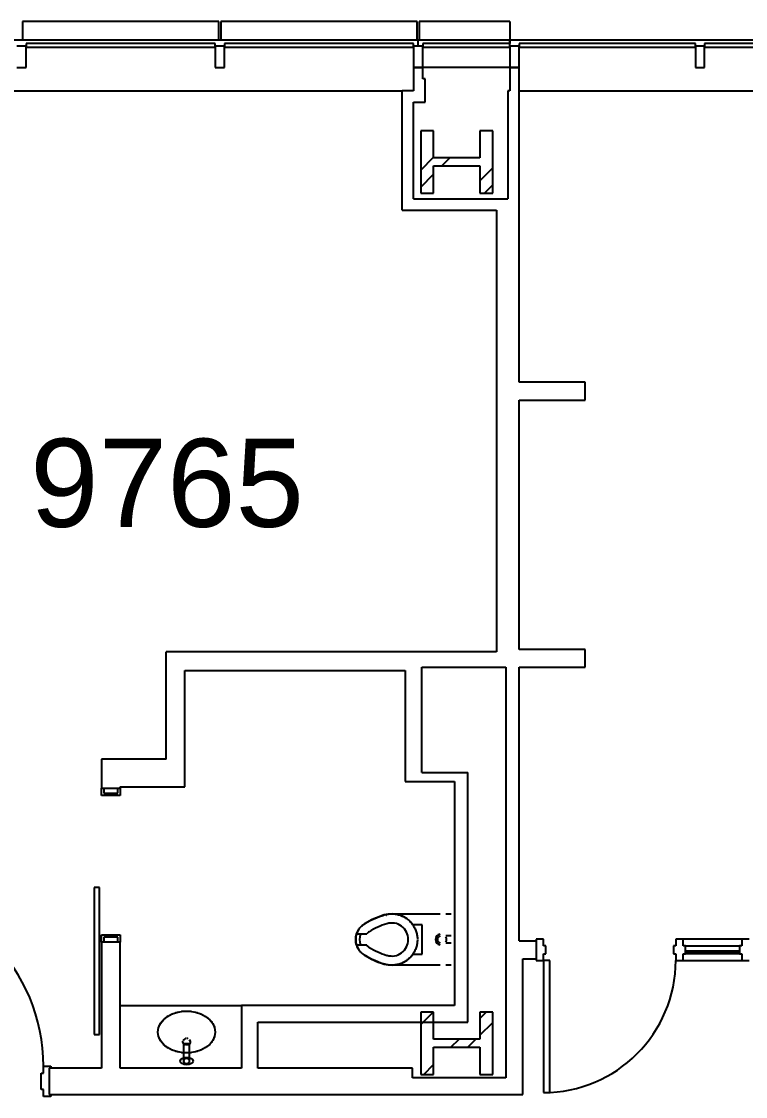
# Model space of a CAD drawing. Header units: inches. Extents: x -59 to 5673, y -29 to 4299.
# Drawn here: x 1903.3 to 2100.5, y 3964.6 to 4257.3 of the extents above; entities that cross this region are included whole.
import ezdxf

# ---------------------------------------------------------------- set-up
doc = ezdxf.new("R2010")
doc.units = ezdxf.units.IN
doc.header["$LTSCALE"] = 96
doc.header["$MEASUREMENT"] = 0
for name, color, linetype in [('A-ANNO-ROOM', 4, 'Continuous'), ('A-COLS', 5, 'Continuous'), ('A-DOOR', 2, 'Continuous'), ('A-FLOR-CASE', 3, 'Continuous'), ('A-FLOR-PFIX', 2, 'Continuous'), ('A-GLAZ', 2, 'Continuous'), ('A-WALL-FULL', 6, 'Continuous')]:
    doc.layers.add(name, color=color, linetype=linetype)
doc.styles.add('ARIAL', font='arial.ttf')

msp = doc.modelspace()

# ---------------------------------------------------------------- linework, layer by layer
at = {"layer": 'A-COLS'}
for p, q in [((2015.53, 4227.58), (2012.03, 4227.58)), ((2012.03, 4227.58), (2012.03, 4210.58)), ((2015.53, 4220.17), (2015.53, 4227.58)), ((2031.63, 4227.58), (2028.13, 4227.58)), ((2028.13, 4227.58), (2028.13, 4220.17)), ((2031.63, 4210.58), (2031.63, 4227.58)), ((2012.03, 4216.84), (2015.53, 4220.34)), ((2028.13, 4220.17), (2015.53, 4220.17)), ((2017.77, 4217.98), (2019.96, 4220.17)), ((2012.03, 4212.24), (2015.53, 4215.74)), ((2015.53, 4210.58), (2015.53, 4217.98)), ((2015.53, 4217.98), (2028.13, 4217.98)), ((2028.13, 4217.98), (2028.13, 4210.58)), ((2028.13, 4213.94), (2031.63, 4217.44)), ((2029.38, 4210.58), (2031.63, 4212.83)), ((2012.03, 4210.58), (2015.53, 4210.58)), ((2028.13, 4210.58), (2031.63, 4210.58)), ((2012.03, 3984.15), (2015.45, 3987.58)), ((2015.53, 3987.58), (2012.03, 3987.58)), ((2012.03, 3987.58), (2012.03, 3970.58)), ((2015.53, 3980.17), (2015.53, 3987.58)), ((2028.13, 3985.85), (2029.85, 3987.58)), ((2031.63, 3987.58), (2028.13, 3987.58)), ((2028.13, 3987.58), (2028.13, 3980.17)), ((2031.63, 3970.58), (2031.63, 3987.58)), ((2028.13, 3981.25), (2031.63, 3984.75)), ((2028.13, 3980.17), (2015.53, 3980.17)), ((2020.26, 3977.98), (2022.45, 3980.17)), ((2024.86, 3977.98), (2027.06, 3980.17)), ((2015.53, 3970.58), (2015.53, 3977.98)), ((2015.53, 3977.98), (2028.13, 3977.98)), ((2028.13, 3977.98), (2028.13, 3970.58)), ((2012.85, 3970.58), (2015.53, 3973.25)), ((2012.03, 3970.58), (2015.53, 3970.58)), ((2028.13, 3970.58), (2031.63, 3970.58))]:
    msp.add_line(p, q, dxfattribs=at)
at = {"layer": 'A-DOOR'}
for p, q in [((1925.08, 4048.58), (1925.7, 4048.58)), ((1925.08, 4046.58), (1925.08, 4048.58)), ((1930.2, 4046.58), (1925.08, 4046.58)), ((1925.7, 4048.58), (1925.7, 4047.2)), ((1925.7, 4047.2), (1929.58, 4047.2)), ((1929.58, 4048.58), (1930.2, 4048.58)), ((1929.58, 4047.2), (1929.58, 4048.58)), ((1930.2, 4048.58), (1930.2, 4046.58)), ((1924.58, 4021.45), (1923.08, 4021.45)), ((1923.08, 4021.45), (1923.08, 3981.45)), ((1924.58, 3981.45), (1924.58, 4021.45)), ((1925.08, 4008.58), (1930.2, 4008.58)), ((1925.08, 4006.58), (1925.08, 4008.58)), ((1925.7, 4007.95), (1925.7, 4006.58)), ((1929.58, 4007.95), (1925.7, 4007.95)), ((1929.58, 4006.58), (1929.58, 4007.95)), ((1930.2, 4008.58), (1930.2, 4006.58)), ((1925.7, 4006.58), (1925.08, 4006.58)), ((1930.2, 4006.58), (1929.58, 4006.58)), ((2043.45, 4007.39), (2043.45, 4001.64)), ((2045.45, 4007.39), (2043.45, 4007.39)), ((2045.45, 4005.64), (2045.45, 4007.39)), ((2046.08, 4005.64), (2045.45, 4005.64)), ((2046.08, 4003.39), (2046.08, 4005.64)), ((2081.45, 4005.64), (2080.83, 4005.64)), ((2080.83, 4005.64), (2080.83, 4003.39)), ((2083.45, 4007.39), (2081.45, 4007.39)), ((2081.45, 4007.39), (2081.45, 4005.64)), ((2083.45, 4005.64), (2083.45, 4007.39)), ((2099.45, 4007.39), (2083.45, 4007.39)), ((2084.08, 4005.64), (2083.45, 4005.64)), ((2084.08, 4003.39), (2084.08, 4005.64)), ((2084.08, 4005.64), (2098.83, 4005.64)), ((2099.45, 4005.64), (2098.83, 4005.64)), ((2098.83, 4005.64), (2098.83, 4003.39)), ((2101.45, 4007.39), (2099.45, 4007.39)), ((2099.45, 4007.39), (2099.45, 4005.64)), ((2045.45, 4001.64), (2045.45, 4003.39)), ((2045.45, 4003.39), (2046.08, 4003.39)), ((2080.83, 4003.39), (2081.45, 4003.39)), ((2081.45, 4003.39), (2081.45, 4001.64)), ((2083.45, 4001.64), (2083.45, 4003.39)), ((2083.45, 4003.39), (2084.08, 4003.39)), ((2098.83, 4004.14), (2084.08, 4004.14)), ((2084.08, 4003.89), (2098.83, 4003.89)), ((2098.83, 4003.39), (2084.08, 4003.39)), ((2098.83, 4003.39), (2099.45, 4003.39)), ((2099.45, 4003.39), (2099.45, 4001.64)), ((2043.45, 4001.64), (2045.45, 4001.64)), ((2047.2, 4001.64), (2045.45, 4001.64)), ((2045.45, 4001.64), (2045.45, 3965.64)), ((2047.2, 3965.64), (2047.2, 4001.64)), ((2081.45, 4001.64), (2083.45, 4001.64)), ((2083.45, 4001.64), (2099.45, 4001.64)), ((2099.45, 4001.64), (2101.45, 4001.64)), ((1923.08, 3981.45), (1924.58, 3981.45)), ((1909.33, 3972.83), (1911.33, 3972.83)), ((1909.33, 3970.89), (1909.33, 3972.83)), ((1911.33, 3972.83), (1911.33, 3972.33)), ((1908.7, 3970.89), (1909.33, 3970.89)), ((1908.7, 3966.51), (1908.7, 3970.89)), ((1910.83, 3972.33), (1910.83, 3965.08)), ((1911.33, 3972.33), (1910.83, 3972.33)), ((1909.33, 3966.51), (1908.7, 3966.51)), ((1909.33, 3964.58), (1909.33, 3966.51)), ((1911.33, 3964.58), (1909.33, 3964.58)), ((1910.83, 3965.08), (1911.33, 3965.08)), ((1911.33, 3965.08), (1911.33, 3964.58)), ((2045.45, 3965.64), (2047.2, 3965.64))]:
    msp.add_line(p, q, dxfattribs=at)
for centre, radius, start, end in [((1861.33, 3972.83), 48, 0, 90), ((1861.33, 3972.83), 48, 0, 90), ((2045.45, 4001.64), 36, 270, 0)]:
    msp.add_arc(centre, radius, start, end, dxfattribs=at)
at = {"layer": 'A-FLOR-CASE'}
msp.add_line((1930.2, 3989.33), (1963.2, 3989.33), dxfattribs=at)
at = {"layer": 'A-FLOR-PFIX'}
for p, q in [((2000.82, 4013.59), (2001.69, 4013.9)), ((2001.69, 4013.9), (2002.07, 4014.02)), ((2002.07, 4014.02), (2002.34, 4014.1)), ((2002.34, 4014.1), (2002.62, 4014.16)), ((2002.62, 4014.16), (2002.89, 4014.22)), ((2002.89, 4014.22), (2003.17, 4014.26)), ((2003.17, 4014.26), (2003.45, 4014.29)), ((2003.45, 4014.29), (2003.72, 4014.31)), ((2003.72, 4014.31), (2004, 4014.33)), ((2004, 4014.33), (2004.28, 4014.32)), ((2004.13, 4014.33), (2017.33, 4014.33)), ((2004.28, 4014.32), (2004.56, 4014.31)), ((2004.56, 4014.31), (2004.84, 4014.29)), ((2004.84, 4014.29), (2005.12, 4014.26)), ((2005.12, 4014.26), (2005.4, 4014.21)), ((2005.4, 4014.21), (2005.67, 4014.15)), ((2005.67, 4014.15), (2005.94, 4014.09)), ((2005.94, 4014.09), (2006.21, 4014.01)), ((2006.21, 4014.01), (2006.48, 4013.92)), ((2006.48, 4013.92), (2006.74, 4013.82)), ((2006.74, 4013.82), (2007, 4013.71)), ((2007, 4013.71), (2007.25, 4013.59)), ((2018.83, 4014.33), (2020.33, 4014.33)), ((1995.57, 4010.62), (1995.7, 4010.77)), ((1995.7, 4010.77), (1995.84, 4010.91)), ((1995.84, 4010.91), (1995.99, 4011.05)), ((1995.99, 4011.05), (1996.14, 4011.18)), ((1996.14, 4011.18), (1996.3, 4011.3)), ((1996.3, 4011.3), (1996.46, 4011.42)), ((1996.46, 4011.42), (1996.63, 4011.53)), ((1996.63, 4011.53), (1996.69, 4011.58)), ((1996.69, 4011.58), (1997.48, 4012.04)), ((1997.48, 4012.04), (1998.29, 4012.48)), ((1998.29, 4012.48), (1999.12, 4012.89)), ((1999.12, 4012.89), (1999.96, 4013.26)), ((1999.96, 4013.26), (2000.82, 4013.59)), ((2007.25, 4013.59), (2007.5, 4013.46)), ((2007.5, 4013.46), (2007.74, 4013.32)), ((2007.74, 4013.32), (2007.98, 4013.17)), ((2007.98, 4013.17), (2008.21, 4013.01)), ((2008.21, 4013.01), (2008.43, 4012.84)), ((2008.43, 4012.84), (2008.65, 4012.67)), ((2008.65, 4012.67), (2008.86, 4012.48)), ((2008.86, 4012.48), (2009.06, 4012.29)), ((2009.06, 4012.29), (2009.26, 4012.09)), ((2009.26, 4012.09), (2009.44, 4011.88)), ((2009.44, 4011.88), (2009.62, 4011.66)), ((2009.62, 4011.66), (2009.79, 4011.44)), ((2009.79, 4011.44), (2009.95, 4011.21)), ((2012.38, 4011.33), (2009.87, 4011.33)), ((2009.95, 4011.21), (2010.1, 4010.97)), ((2010.1, 4010.97), (2010.24, 4010.73)), ((2010.24, 4010.73), (2010.37, 4010.48)), ((2012.38, 4003.33), (2012.38, 4011.33)), ((1994.34, 4007.73), (1994.36, 4007.93)), ((1994.36, 4007.93), (1994.39, 4008.12)), ((1994.39, 4008.12), (1994.43, 4008.32)), ((1994.43, 4008.32), (1994.47, 4008.51)), ((1994.47, 4008.51), (1994.52, 4008.71)), ((1994.52, 4008.71), (1994.58, 4008.9)), ((1994.56, 4008.83), (1997.33, 4008.83)), ((1994.58, 4008.9), (1994.65, 4009.09)), ((1994.65, 4009.09), (1994.72, 4009.27)), ((1994.72, 4009.27), (1994.8, 4009.46)), ((1994.8, 4009.46), (1994.89, 4009.64)), ((1994.89, 4009.64), (1994.99, 4009.81)), ((1994.99, 4009.81), (1995.09, 4009.98)), ((1995.09, 4009.98), (1995.2, 4010.15)), ((1995.2, 4010.15), (1995.32, 4010.31)), ((1995.32, 4010.31), (1995.44, 4010.47)), ((1995.44, 4010.47), (1995.57, 4010.62)), ((2010.37, 4010.48), (2010.49, 4010.23)), ((2010.49, 4010.23), (2010.61, 4009.98)), ((2010.61, 4009.98), (2010.71, 4009.71)), ((2010.71, 4009.71), (2010.8, 4009.45)), ((2010.8, 4009.45), (2010.88, 4009.18)), ((2010.88, 4009.18), (2010.94, 4008.91)), ((2010.94, 4008.91), (2011, 4008.64)), ((2011, 4008.64), (2011.05, 4008.36)), ((2011.05, 4008.36), (2011.08, 4008.08)), ((2011.08, 4008.08), (2011.11, 4007.8)), ((2011.11, 4007.8), (2011.12, 4007.52)), ((2020.33, 4008.33), (2018.82, 4008.33)), ((1994.33, 4007.53), (1994.34, 4007.73)), ((1994.33, 4007.33), (1994.33, 4007.53)), ((1994.33, 4007.25), (1994.33, 4007.33)), ((1994.34, 4007.05), (1994.33, 4007.25)), ((1994.35, 4006.85), (1994.34, 4007.05)), ((1994.37, 4006.65), (1994.35, 4006.85)), ((1994.4, 4006.45), (1994.37, 4006.65)), ((1994.44, 4006.26), (1994.4, 4006.45)), ((1994.49, 4006.06), (1994.44, 4006.26)), ((1994.54, 4005.87), (1994.49, 4006.06)), ((1994.61, 4005.68), (1994.54, 4005.87)), ((1997.33, 4005.83), (1994.56, 4005.83)), ((1994.68, 4005.49), (1994.61, 4005.68)), ((1994.75, 4005.31), (1994.68, 4005.49)), ((1994.84, 4005.13), (1994.75, 4005.31)), ((1994.93, 4004.95), (1994.84, 4005.13)), ((1995.03, 4004.77), (1994.93, 4004.95)), ((2010.68, 4004.86), (2010.57, 4004.6)), ((2010.77, 4005.12), (2010.68, 4004.86)), ((2010.85, 4005.39), (2010.77, 4005.12)), ((2010.93, 4005.66), (2010.85, 4005.39)), ((2010.99, 4005.94), (2010.93, 4005.66)), ((2011.04, 4006.21), (2010.99, 4005.94)), ((2011.08, 4006.49), (2011.04, 4006.21)), ((2011.1, 4006.77), (2011.08, 4006.49)), ((2011.12, 4007.05), (2011.1, 4006.77)), ((2011.12, 4007.52), (2011.12, 4007.38)), ((2011.12, 4007.25), (2011.12, 4007.05)), ((2020.33, 4006.33), (2018.82, 4006.33)), ((1995.13, 4004.6), (1995.03, 4004.77)), ((1995.25, 4004.44), (1995.13, 4004.6)), ((1995.36, 4004.28), (1995.25, 4004.44)), ((1995.49, 4004.12), (1995.36, 4004.28)), ((1995.62, 4003.97), (1995.49, 4004.12)), ((1995.76, 4003.83), (1995.62, 4003.97)), ((1995.9, 4003.69), (1995.76, 4003.83)), ((1996.05, 4003.55), (1995.9, 4003.69)), ((1996.2, 4003.42), (1996.05, 4003.55)), ((1996.36, 4003.3), (1996.2, 4003.42)), ((1996.53, 4003.19), (1996.36, 4003.3)), ((1996.69, 4003.08), (1996.53, 4003.19)), ((1997.04, 4002.87), (1996.69, 4003.08)), ((1997.84, 4002.41), (1997.04, 4002.87)), ((1998.66, 4001.99), (1997.84, 4002.41)), ((1999.49, 4001.6), (1998.66, 4001.99)), ((2008.59, 4001.93), (2008.37, 4001.76)), ((2008.8, 4002.11), (2008.59, 4001.93)), ((2009, 4002.3), (2008.8, 4002.11)), ((2009.2, 4002.5), (2009, 4002.3)), ((2009.39, 4002.71), (2009.2, 4002.5)), ((2009.57, 4002.92), (2009.39, 4002.71)), ((2009.74, 4003.15), (2009.57, 4002.92)), ((2009.9, 4003.37), (2009.74, 4003.15)), ((2009.87, 4003.33), (2012.38, 4003.33)), ((2010.06, 4003.61), (2009.9, 4003.37)), ((2010.2, 4003.85), (2010.06, 4003.61)), ((2010.33, 4004.09), (2010.2, 4003.85)), ((2010.46, 4004.34), (2010.33, 4004.09)), ((2010.57, 4004.6), (2010.46, 4004.34)), ((2000.34, 4001.24), (1999.49, 4001.6)), ((2001.2, 4000.92), (2000.34, 4001.24)), ((2002.07, 4000.63), (2001.2, 4000.92)), ((2002.26, 4000.58), (2002.07, 4000.63)), ((2002.54, 4000.51), (2002.26, 4000.58)), ((2002.81, 4000.45), (2002.54, 4000.51)), ((2003.09, 4000.4), (2002.81, 4000.45)), ((2003.36, 4000.37), (2003.09, 4000.4)), ((2003.64, 4000.34), (2003.36, 4000.37)), ((2003.92, 4000.33), (2003.64, 4000.34)), ((2004.2, 4000.33), (2003.92, 4000.33)), ((2017.33, 4000.33), (2004.13, 4000.33)), ((2004.48, 4000.34), (2004.2, 4000.33)), ((2004.76, 4000.36), (2004.48, 4000.34)), ((2005.04, 4000.39), (2004.76, 4000.36)), ((2005.32, 4000.43), (2005.04, 4000.39)), ((2005.59, 4000.48), (2005.32, 4000.43)), ((2005.86, 4000.55), (2005.59, 4000.48)), ((2006.13, 4000.62), (2005.86, 4000.55)), ((2006.4, 4000.71), (2006.13, 4000.62)), ((2006.66, 4000.8), (2006.4, 4000.71)), ((2006.92, 4000.91), (2006.66, 4000.8)), ((2007.18, 4001.03), (2006.92, 4000.91)), ((2007.43, 4001.15), (2007.18, 4001.03)), ((2007.67, 4001.29), (2007.43, 4001.15)), ((2007.91, 4001.44), (2007.67, 4001.29)), ((2008.14, 4001.59), (2007.91, 4001.44)), ((2008.37, 4001.76), (2008.14, 4001.59)), ((2020.33, 4000.33), (2018.83, 4000.33)), ((1944.38, 3987.09), (1945.86, 3987.58)), ((1945.86, 3987.58), (1947.45, 3987.83)), ((1947.45, 3987.83), (1949.08, 3987.83)), ((1949.08, 3987.83), (1950.67, 3987.58)), ((1950.67, 3987.58), (1952.16, 3987.09)), ((1940.66, 3983.33), (1941.16, 3984.47)), ((1941.16, 3984.47), (1941.97, 3985.5)), ((1941.97, 3985.5), (1943.06, 3986.39)), ((1943.06, 3986.39), (1944.38, 3987.09)), ((1952.16, 3987.09), (1953.47, 3986.39)), ((1953.47, 3986.39), (1954.56, 3985.5)), ((1954.56, 3985.5), (1955.38, 3984.47)), ((1955.38, 3984.47), (1955.88, 3983.33)), ((1940.49, 3982.14), (1940.66, 3983.33)), ((1940.66, 3980.95), (1940.49, 3982.14)), ((1940.64, 3983.26), (1940.71, 3983.51)), ((1955.82, 3983.51), (1955.9, 3983.26)), ((1955.88, 3983.33), (1956.05, 3982.14)), ((1956.05, 3982.14), (1955.88, 3980.95)), ((1941.16, 3979.81), (1940.66, 3980.95)), ((1941.97, 3978.78), (1941.16, 3979.81)), ((1943.06, 3977.89), (1941.97, 3978.78)), ((1947.27, 3979.45), (1947.29, 3979.6)), ((1947.43, 3979.04), (1947.27, 3979.45)), ((1947.95, 3978.69), (1947.43, 3979.04)), ((1947.52, 3978.99), (1949.02, 3978.99)), ((1947.52, 3974.24), (1947.52, 3978.99)), ((1948.87, 3978.68), (1947.95, 3978.69)), ((1949.05, 3978.82), (1948.87, 3978.68)), ((1948.94, 3980.13), (1949.23, 3979.64)), ((1949.02, 3978.99), (1949.02, 3974.24)), ((1949.23, 3979.16), (1949.05, 3978.82)), ((1949.23, 3979.64), (1949.23, 3979.16)), ((1954.56, 3978.78), (1953.47, 3977.89)), ((1955.38, 3979.81), (1954.56, 3978.78)), ((1955.88, 3980.95), (1955.38, 3979.81)), ((1944.38, 3977.19), (1943.06, 3977.89)), ((1945.86, 3976.7), (1944.38, 3977.19)), ((1947.45, 3976.45), (1945.86, 3976.7)), ((1949.08, 3976.45), (1947.45, 3976.45)), ((1950.67, 3976.7), (1949.08, 3976.45)), ((1952.16, 3977.19), (1950.67, 3976.7)), ((1953.47, 3977.89), (1952.16, 3977.19))]:
    msp.add_line(p, q, dxfattribs=at)
msp.add_circle((1948.27, 3974.24), 0.75, dxfattribs=at)
for centre, radius, start, end in [((2008.81, 3992.03), 23, 107.0353, 121.8005), ((2004.13, 4007.33), 7, 34.8499, 107.0353), ((2002.62, 4013.33), 0.5, 70, 90), ((1999.33, 4007.33), 5, 121.8005, 238.1995), ((2008.81, 3992.03), 20.5, 107.0353, 121.8005), ((2004.13, 4007.33), 4.5, 0, 107.0353), ((1999.33, 4007.33), 4, 157.7775, 202.2225), ((1999.33, 4007.33), 2.5, 121.8005, 143.1301), ((2017.55, 4007.33), 1.5, 99.1062, 261.1732), ((2017.55, 4007.33), 0.996, 103.423, 256.4842), ((2017.55, 4007.33), 1.5, 332.1161, 27.8839), ((1999.33, 4007.33), 2.5, 216.8699, 238.1995), ((2008.81, 4022.62), 20.5, 238.1995, 252.9647), ((2004.13, 4007.33), 4.5, 252.9647, 0), ((2008.81, 4022.62), 23, 238.1995, 252.9647), ((2004.13, 4007.33), 7, 252.9647, 325.1501), ((1948.27, 3979.39), 1, 91.4853, 162), ((1948.27, 3979.39), 1, 62.4389, 80.9999)]:
    msp.add_arc(centre, radius, start, end, dxfattribs=at)
msp.add_ellipse((1948.31, 3974.24), major_axis=(1.75, 0), ratio=0.571429, dxfattribs=at)
for points, knots in [([(1945.25, 3987.41), (1945.32, 3987.43), (1945.64, 3987.53), (1945.96, 3987.6), (1946.22, 3987.65)], [4.3201203, 4.3201203, 4.3201203, 4.3201203, 4.3498975, 4.4498221, 4.4498221, 4.4498221, 4.4498221]), ([(1946.92, 3987.77), (1947.05, 3987.79), (1947.38, 3987.82), (1947.7, 3987.84), (1947.89, 3987.85)], [4.541704, 4.541704, 4.541704, 4.541704, 4.5915585, 4.6652167, 4.6652167, 4.6652167, 4.6652167]), ([(1948.64, 3987.85), (1948.83, 3987.84), (1949.16, 3987.82), (1949.48, 3987.79), (1949.61, 3987.77)], [4.7595613, 4.7595613, 4.7595613, 4.7595613, 4.8332195, 4.883074, 4.883074, 4.883074, 4.883074]), ([(1950.32, 3987.65), (1950.57, 3987.6), (1950.9, 3987.53), (1951.21, 3987.43), (1951.28, 3987.41)], [4.9749558, 4.9749558, 4.9749558, 4.9749558, 5.0748804, 5.1046577, 5.1046577, 5.1046577, 5.1046577]), ([(1940.67, 3983.38), (1940.68, 3983.41), (1940.81, 3983.8), (1940.99, 3984.19), (1941.2, 3984.53)], [3.3659921, 3.3659921, 3.3659921, 3.3659921, 3.3832536, 3.5832545, 3.5832545, 3.5832545, 3.5832545]), ([(1941.23, 3984.57), (1941.26, 3984.63), (1941.5, 3984.99), (1941.8, 3985.33), (1942.08, 3985.6)], [3.5903916, 3.5903916, 3.5903916, 3.5903916, 3.6249146, 3.8026973, 3.8026973, 3.8026973, 3.8026973]), ([(1942.39, 3985.88), (1942.39, 3985.88), (1942.65, 3986.1), (1942.94, 3986.31), (1943.24, 3986.5)], [3.8663935, 3.8663935, 3.8663935, 3.8663935, 3.8665756, 4.0199157, 4.0199157, 4.0199157, 4.0199157]), ([(1943.7, 3986.77), (1943.73, 3986.78), (1944.03, 3986.94), (1944.35, 3987.08), (1944.64, 3987.2)], [4.0945479, 4.0945479, 4.0945479, 4.0945479, 4.1082365, 4.2352464, 4.2352464, 4.2352464, 4.2352464]), ([(1951.89, 3987.2), (1952.18, 3987.08), (1952.5, 3986.94), (1952.8, 3986.78), (1952.83, 3986.77)], [5.1895316, 5.1895316, 5.1895316, 5.1895316, 5.3165414, 5.3302301, 5.3302301, 5.3302301, 5.3302301]), ([(1953.29, 3986.5), (1953.6, 3986.31), (1953.88, 3986.1), (1954.14, 3985.88), (1954.14, 3985.88)], [5.4048623, 5.4048623, 5.4048623, 5.4048623, 5.5582024, 5.5583845, 5.5583845, 5.5583845, 5.5583845]), ([(1954.46, 3985.6), (1954.73, 3985.33), (1955.02, 3984.98), (1955.27, 3984.63), (1955.32, 3984.57)], [5.6220806, 5.6220806, 5.6220806, 5.6220806, 5.7998634, 5.8343864, 5.8343864, 5.8343864, 5.8343864]), ([(1955.33, 3984.53), (1955.55, 3984.19), (1955.75, 3983.81), (1955.85, 3983.41), (1955.85, 3983.38)], [5.8415235, 5.8415235, 5.8415235, 5.8415235, 6.0415243, 6.0587858, 6.0587858, 6.0587858, 6.0587858]), ([(1941.2, 3979.75), (1940.99, 3980.09), (1940.78, 3980.47), (1940.69, 3980.87), (1940.68, 3980.9)], [2.6999308, 2.6999308, 2.6999308, 2.6999308, 2.8999317, 2.9171932, 2.9171932, 2.9171932, 2.9171932]), ([(1942.08, 3978.68), (1941.8, 3978.95), (1941.52, 3979.29), (1941.26, 3979.65), (1941.22, 3979.71)], [2.480488, 2.480488, 2.480488, 2.480488, 2.6582707, 2.6927937, 2.6927937, 2.6927937, 2.6927937]), ([(1955.31, 3979.71), (1955.27, 3979.65), (1955.03, 3979.29), (1954.73, 3978.95), (1954.46, 3978.68)], [0.448799, 0.448799, 0.448799, 0.448799, 0.4833219, 0.6611047, 0.6611047, 0.6611047, 0.6611047]), ([(1955.86, 3980.9), (1955.85, 3980.87), (1955.73, 3980.48), (1955.55, 3980.09), (1955.33, 3979.75)], [0.2243995, 0.2243995, 0.2243995, 0.2243995, 0.241661, 0.4416618, 0.4416618, 0.4416618, 0.4416618]), ([(1943.24, 3977.78), (1942.94, 3977.97), (1942.65, 3978.18), (1942.39, 3978.4), (1942.39, 3978.4)], [2.2632696, 2.2632696, 2.2632696, 2.2632696, 2.4166097, 2.4167919, 2.4167919, 2.4167919, 2.4167919]), ([(1944.64, 3977.08), (1944.35, 3977.2), (1944.03, 3977.34), (1943.73, 3977.5), (1943.7, 3977.51)], [2.0479389, 2.0479389, 2.0479389, 2.0479389, 2.1749488, 2.1886374, 2.1886374, 2.1886374, 2.1886374]), ([(1946.22, 3976.62), (1945.96, 3976.68), (1945.64, 3976.75), (1945.32, 3976.85), (1945.25, 3976.87)], [1.8333632, 1.8333632, 1.8333632, 1.8333632, 1.9332878, 1.963065, 1.963065, 1.963065, 1.963065]), ([(1947.89, 3976.43), (1947.7, 3976.43), (1947.38, 3976.45), (1947.05, 3976.49), (1946.92, 3976.51)], [1.6179686, 1.6179686, 1.6179686, 1.6179686, 1.6916268, 1.7414813, 1.7414813, 1.7414813, 1.7414813]), ([(1949.61, 3976.51), (1949.48, 3976.49), (1949.16, 3976.45), (1948.83, 3976.43), (1948.64, 3976.43)], [1.4001113, 1.4001113, 1.4001113, 1.4001113, 1.4499658, 1.523624, 1.523624, 1.523624, 1.523624]), ([(1951.28, 3976.87), (1951.21, 3976.85), (1950.9, 3976.75), (1950.57, 3976.68), (1950.32, 3976.62)], [1.1785276, 1.1785276, 1.1785276, 1.1785276, 1.2083049, 1.3082295, 1.3082295, 1.3082295, 1.3082295]), ([(1952.83, 3977.51), (1952.8, 3977.5), (1952.5, 3977.34), (1952.18, 3977.2), (1951.89, 3977.08)], [0.9529552, 0.9529552, 0.9529552, 0.9529552, 0.9666439, 1.0936537, 1.0936537, 1.0936537, 1.0936537]), ([(1954.14, 3978.4), (1954.14, 3978.4), (1953.88, 3978.18), (1953.6, 3977.97), (1953.29, 3977.78)], [0.7248008, 0.7248008, 0.7248008, 0.7248008, 0.7249829, 0.878323, 0.878323, 0.878323, 0.878323])]:
    msp.add_open_spline(points, degree=3, knots=knots, dxfattribs=at)
at = {"layer": 'A-GLAZ'}
for p, q in [((1903.58, 4257.33), (1903.58, 4252.33)), ((1957.08, 4257.33), (1903.58, 4257.33)), ((1957.08, 4252.33), (1957.08, 4257.33)), ((1957.58, 4257.33), (1957.58, 4252.33)), ((2011.08, 4257.33), (1957.58, 4257.33)), ((2011.08, 4252.33), (2011.08, 4257.33)), ((2011.58, 4257.33), (2011.58, 4252.33)), ((2036.33, 4257.33), (2011.58, 4257.33)), ((2036.33, 4257.33), (2036.33, 4252.33)), ((878.59, 4252.33), (2036.33, 4252.33)), ((1956.08, 4251.33), (1904.58, 4251.33)), ((1904.58, 4251.33), (1904.58, 4250.33)), ((1956.08, 4250.33), (1956.08, 4251.33)), ((2010.08, 4251.33), (1958.58, 4251.33)), ((1958.58, 4251.33), (1958.58, 4250.33)), ((2010.08, 4250.33), (2010.08, 4251.33)), ((2011.33, 4250.58), (2011.33, 4252.33)), ((2036.33, 4251.33), (2012.58, 4251.33)), ((2012.58, 4251.33), (2012.58, 4250.33)), ((2036.33, 4252.33), (2036.33, 4251.33)), ((2036.33, 4251.33), (2036.33, 4252.33)), ((2036.33, 4252.33), (2243.33, 4252.33)), ((2036.33, 4250.33), (2036.33, 4251.33)), ((2086.83, 4251.33), (2038.83, 4251.33)), ((2038.83, 4251.33), (2038.83, 4250.33)), ((2086.83, 4250.33), (2086.83, 4251.33)), ((2138.58, 4251.33), (2089.33, 4251.33)), ((2089.33, 4251.33), (2089.33, 4250.33)), ((1904.58, 4250.33), (1956.08, 4250.33)), ((1958.58, 4250.33), (2010.08, 4250.33)), ((2012.58, 4250.33), (2036.33, 4250.33)), ((2038.83, 4250.58), (2036.33, 4250.58)), ((2036.33, 4250.58), (2036.33, 4244.83)), ((2038.83, 4244.83), (2038.83, 4250.58)), ((2038.83, 4250.33), (2086.83, 4250.33)), ((2089.33, 4250.33), (2138.58, 4250.33)), ((2036.33, 4244.83), (2012.58, 4244.83)), ((2036.33, 4244.83), (2038.83, 4244.83)), ((1855.7, 4238.45), (2006.95, 4238.45)), ((2038.83, 4238.45), (2242.08, 4238.45))]:
    msp.add_line(p, q, dxfattribs=at)
at = {"layer": 'A-GLAZ', "extrusion": (0, 0, -1)}
for p, q in [((1904.58, 4250.58), (1902.08, 4250.58)), ((1904.58, 4244.83), (1904.58, 4250.58)), ((1958.58, 4250.58), (1956.08, 4250.58)), ((1956.08, 4250.58), (1956.08, 4244.83)), ((1958.58, 4244.83), (1958.58, 4250.58)), ((2012.58, 4250.58), (2010.08, 4250.58)), ((2010.08, 4250.58), (2010.08, 4244.83)), ((2012.58, 4244.83), (2012.58, 4250.58)), ((2089.33, 4250.58), (2086.83, 4250.58)), ((2086.83, 4250.58), (2086.83, 4244.83)), ((2089.33, 4244.83), (2089.33, 4250.58)), ((1902.08, 4244.83), (1904.58, 4244.83)), ((1956.08, 4244.83), (1958.58, 4244.83)), ((2010.08, 4244.83), (2012.58, 4244.83)), ((2086.83, 4244.83), (2089.33, 4244.83))]:
    msp.add_line(p, q, dxfattribs=at)
at = {"layer": 'A-WALL-FULL'}
for p, q in [((2010.08, 4244.83), (2010.08, 4241.7)), ((2012.58, 4244.83), (2010.08, 4244.83)), ((2012.58, 4241.7), (2012.58, 4244.83)), ((2036.33, 4244.83), (2036.33, 4238.45)), ((2038.83, 4244.83), (2036.33, 4244.83)), ((2038.83, 4159.08), (2038.83, 4244.83)), ((2010.08, 4241.7), (2010.08, 4238.45)), ((2013.2, 4241.7), (2012.58, 4241.7)), ((2013.2, 4235.33), (2013.2, 4241.7)), ((2006.95, 4205.95), (2006.95, 4238.45)), ((2010.08, 4238.45), (2006.95, 4238.45)), ((2035.7, 4238.45), (2035.7, 4209.08)), ((2036.33, 4238.45), (2035.7, 4238.45)), ((2010.08, 4209.08), (2010.08, 4235.33)), ((2010.08, 4235.33), (2013.2, 4235.33)), ((2010.08, 4209.08), (2035.7, 4209.08)), ((2006.95, 4205.95), (2032.7, 4205.95)), ((2032.7, 4205.95), (2032.7, 4085.7)), ((2056.83, 4159.08), (2038.83, 4159.08)), ((2056.83, 4154.2), (2056.83, 4159.08)), ((2038.83, 4086.33), (2038.83, 4154.2)), ((2038.83, 4154.2), (2056.83, 4154.2)), ((1942.7, 4056.45), (1942.7, 4085.7)), ((2032.7, 4085.7), (1942.7, 4085.7)), ((2056.83, 4086.33), (2038.83, 4086.33)), ((2056.83, 4081.45), (2056.83, 4086.33)), ((2012.33, 4081.45), (2035.2, 4081.45)), ((2012.33, 4052.83), (2012.33, 4081.45)), ((2035.2, 4081.45), (2035.2, 3969.7)), ((2038.83, 4006.95), (2038.83, 4081.45)), ((2038.83, 4081.45), (2056.83, 4081.45)), ((1947.83, 4048.95), (1947.83, 4080.58)), ((1947.83, 4080.58), (2007.83, 4080.58)), ((2007.83, 4080.58), (2007.83, 4050.33)), ((1925.08, 4056.45), (1925.08, 4048.58)), ((1942.7, 4056.45), (1925.08, 4056.45)), ((2012.33, 4052.83), (2024.83, 4052.83)), ((2024.83, 3984.83), (2024.83, 4052.83)), ((1930.2, 4048.58), (1930.2, 4048.95)), ((1930.2, 4048.95), (1947.83, 4048.95)), ((2007.83, 4050.33), (2021.2, 4050.33)), ((2021.2, 4050.33), (2021.2, 3989.33)), ((1925.08, 4048.58), (1930.2, 4048.58)), ((1925.08, 4006.58), (1925.08, 3972.33)), ((1930.2, 4006.58), (1925.08, 4006.58)), ((1930.2, 3972.33), (1930.2, 4006.58)), ((2038.83, 4006.95), (2043.45, 4006.95)), ((2039.83, 3965.08), (2039.83, 4002.08)), ((2039.83, 4002.08), (2043.45, 4002.08)), ((1963.2, 3989.33), (1963.2, 3972.33)), ((2021.2, 3989.33), (1963.2, 3989.33)), ((1967.7, 3972.33), (1967.7, 3984.83)), ((1967.7, 3984.83), (2024.83, 3984.83)), ((1925.08, 3972.33), (1910.83, 3972.33)), ((1910.83, 3972.33), (1910.83, 3965.08)), ((1963.2, 3972.33), (1930.2, 3972.33)), ((2009.83, 3972.33), (1967.7, 3972.33)), ((2009.83, 3969.7), (2009.83, 3972.33)), ((2035.2, 3969.7), (2009.83, 3969.7)), ((1911.33, 3965.08), (2039.83, 3965.08))]:
    msp.add_line(p, q, dxfattribs=at)

# ---------------------------------------------------------------- texts
at = {"layer": 'A-ANNO-ROOM', "style": 'ARIAL'}
msp.add_text('9765', height=24, dxfattribs=at).set_placement((1905.67, 4119.7))

doc.saveas('drawing.dxf')
